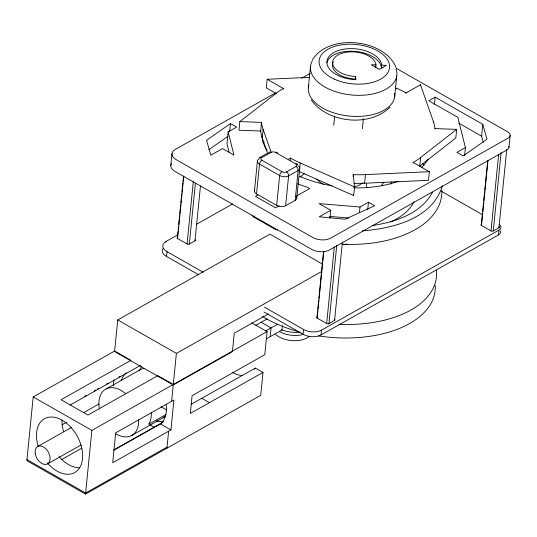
<?xml version="1.0" encoding="UTF-8"?>
<svg xmlns="http://www.w3.org/2000/svg" width="537" height="537" viewBox="0 0 537 537"><rect width="100%" height="100%" fill="white"/><g stroke="black" fill="none" stroke-linecap="round" stroke-linejoin="round"><path stroke-width="0.81" d="M366.771 187.641L366.482 183.902M257.445 160.731L254.41 191.293M173.29 384.479L157.818 375.665L87.934 415.054L61.057 399.736L130.941 360.347L114.623 351.05L33.207 396.937L26.85 460.652L85.511 494.087L260.727 395.326L263.016 372.43L255.397 368.093L191.185 404.287M85.511 494.087L91.874 430.372L267.09 331.611L251.88 322.945M322.818 264.278L269.95 234.152L117.731 319.945L114.576 351.527L173.243 384.962L232.414 351.607L234.253 333.188L268.419 313.93M113.354 385.694L113.931 379.881M170.8 165.524L171.981 153.703M165.946 242.08L166.007 241.482L177.485 235.011M198.562 274.716L166.564 256.478L167.041 251.658A12.76 7.135 5.7 0 1 166.007 241.482M178.016 231.427L177.432 237.26A1.604 0.899 5.7 0 0 177.559 238.542L187.071 243.959A1.604 0.899 5.7 0 0 189.333 244.04L194.985 240.858A1.604 0.899 5.7 0 0 195.139 239.784M178.177 229.762L178.512 226.426M178.68 224.761L179.593 215.599M179.761 213.927L180.674 204.765M180.841 203.1L181.754 193.931M181.922 192.266L182.835 183.097M183.003 181.432L183.419 177.264M177.559 238.542L183.802 176.049M187.071 243.959L193.307 181.466M166.926 448.194L168.625 431.224M171.605 401.327L176.391 353.38L321.327 271.688M189.333 244.04L195.401 183.218M170.934 429.922L173.921 400.025L115.69 432.849L112.703 462.746L170.934 429.922L160.456 423.948L113.871 450.207M194.985 240.858L200.476 185.862M228.158 131.894L233.957 155.106L222.506 148.581L210.786 155.186L206.57 140.278L230.454 123.584L236.642 127.115L228.158 131.894L226.976 143.715L229.178 152.521M229.668 131.464L230.454 123.584M276.448 93.68L266.312 87.9L267.171 79.275L283.388 88.518A87.169 48.746 5.7 0 0 275.87 93.498L239.844 121.604L238.985 130.222L260.667 131.001A87.169 48.746 5.7 0 0 262.251 137.982L267.627 153.334M260.667 131.001L261.526 122.376L239.844 121.604M277.609 229.923A6.377 3.571 5.7 0 1 274.32 228.836L254.182 217.357L254.33 215.941M296.102 196.401A6.377 3.571 5.7 0 1 295.175 200.328L285.637 205.705A6.377 3.571 5.7 0 1 276.662 205.382L256.525 193.904L259.505 164.074A6.377 3.571 5.7 0 1 258.988 158.986A3.188 2.067 60.6 0 1 261.62 157.703L271.158 152.333A3.188 1.786 5.7 0 1 275.649 152.495A3.188 1.645 -60.3 0 1 277.488 153.253M262.251 137.982L263.11 129.363A87.169 48.746 5.7 0 1 261.526 122.376M275.817 94.035L275.87 93.498M283.335 89.061L283.388 88.518M276.662 205.382L279.636 175.552A3.188 1.645 -60.3 0 1 282.012 171.726A3.188 1.786 5.7 0 0 286.503 171.887L296.041 166.51A3.188 1.786 5.7 0 0 295.78 163.966L275.649 152.495M267.09 331.611L264.781 354.715L192.092 395.688L190.326 413.403L263.016 372.43M270.192 336.665L271.064 327.899L261.177 322.26M285.637 205.705L288.617 175.874A3.188 2.067 60.6 0 0 286.503 171.887M290.255 160.214L290.47 158.059A87.169 48.746 5.7 0 0 300.223 162.959L354.514 186.957L353.655 195.575L299.364 171.585L300.223 162.959M282.442 325.623L281.999 330.007L266.627 338.672M295.175 200.328L298.149 170.498A6.377 3.571 5.7 0 0 298.424 165.94M296.773 197.851L299.693 168.752M308.359 87.699L310.467 66.595M500.216 230.876A8.035 4.497 5.7 0 1 498.464 234.931L321.045 334.934A12.76 7.135 5.7 0 1 303.09 334.289L303.573 329.47L264.466 307.184M333.759 125.215L334.672 116.052M317.609 310.983L317.025 316.817A1.604 0.899 5.7 0 0 317.159 318.099L326.664 323.516A1.604 0.899 5.7 0 0 328.926 323.603L334.578 320.414A1.604 0.899 5.7 0 0 334.739 319.34M317.776 309.319L318.689 300.156M318.857 298.485L322.428 262.66M322.596 260.989L323.516 251.826M317.159 318.099L323.811 251.444M330 218.17L330.785 210.289L319.072 203.61L359.991 207.034L368.476 202.248L374.672 205.778L345.076 219.217L319.26 216.794L330.785 210.289M321.045 334.934L321.529 330.114L498.947 230.111A8.035 4.497 5.7 0 0 499.296 224.372M326.664 323.516L334.316 246.859M328.926 323.603L336.746 245.275M375.598 66.635A21.775 12.176 5.7 0 1 375.739 67.501L375.994 64.937A21.775 12.176 5.7 0 0 353.077 51.881A21.775 12.176 5.7 0 0 332.665 63.386A21.775 12.176 5.7 0 0 355.581 76.442L355.326 79.006A21.775 12.176 5.7 0 1 333.282 61.802M334.578 320.414L342.398 242.086M353.104 176.277L353.265 174.659A87.169 48.746 5.7 0 0 365.482 174.606L429.338 171.699L428.479 180.325L364.616 183.231A87.169 48.746 5.7 0 1 353.943 183.332M362.361 128.739L363.361 118.744M359.441 212.545L359.991 207.034M364.616 183.231L365.482 174.606M383.035 67.763L381.451 67.702L381.706 65.145A27.515 15.385 5.7 0 0 352.749 48.639A27.515 15.385 5.7 0 0 326.952 63.178A27.515 15.385 5.7 0 0 355.91 79.684L355.581 76.442M367.771 209.336L368.476 202.248M394.608 97.257L396.709 76.153M396.178 89.095L396.286 88.021A87.169 48.746 5.7 0 1 406.039 92.921L420.484 84.779L433.406 121.617A87.169 48.746 5.7 0 1 434.983 128.598L434.93 129.142M405.985 93.458L406.039 92.921M420.377 85.853L420.484 84.779M413.067 163L413.121 162.456A87.169 48.746 5.7 0 0 420.646 157.482L456.665 129.377L455.806 138.002L419.78 166.101L420.646 157.482M434.433 104.259L435.145 97.17L482.783 124.316L486.999 139.224L463.116 155.925L456.927 152.394L465.411 147.615L457.839 117.321L428.774 100.755L435.145 97.17M433.299 122.691L433.406 121.617M464.626 155.495L465.411 147.615M483.381 142.419L481.602 136.143L482.783 124.316M482.454 213.35L481.374 224.184A1.604 0.899 5.7 0 0 481.501 225.466L491.013 230.883A1.604 0.899 5.7 0 0 493.275 230.97L498.927 227.782A1.604 0.899 5.7 0 0 499.081 226.708M482.622 211.685L483.535 202.523M483.703 200.851L484.616 191.689M484.783 190.024L487.697 160.858M481.501 225.466L487.992 160.476M491.013 230.883L498.665 154.226M493.275 230.97L501.088 152.642M498.927 227.782L506.747 149.454M498.464 234.931L498.947 230.111M508.969 147.286L510.15 135.465M442.407 185.735C432.574 218.821 392.534 228.581 362.381 230.856M391.721 181.976L390.647 184.191M414.02 201.771C409.281 211.256 400.152 217.646 390.708 221.902M432.52 192.266C420.894 213.921 394.742 222.19 372.04 225.627M312.406 59.876C328.711 33.099 384.512 38.771 396.091 67.508M383.861 182.177L381.351 185.822M390.07 107.078C369.805 127.383 327.671 123.188 311.245 99.889M299.975 177.129L304.284 173.686M362.938 182.828L359.099 185.211L353.89 187.178M262.848 142.654L264.07 141.775M208.806 149.716L227.91 136.358M275.528 92.935L175.19 149.487A12.76 7.135 5.7 0 0 176.223 159.67L312.756 237.482A12.76 7.135 5.7 0 0 330.711 238.119L508.13 138.123A8.035 4.497 5.7 0 0 507.478 131.713L396.36 68.38M301.68 78.194L309.936 73.542M259.868 157.522L267.017 153.488M288.664 159.08L290.47 158.059M196.831 224.11L232.622 203.932M257.988 194.998L255.505 196.401L275.548 207.819L279.146 205.799M296.746 195.877L309.654 188.601L307.191 187.198A97.815 54.693 5.7 0 1 297.632 183.788M84.765 396.246L86.222 395.427M94.23 390.909L95.687 390.09M97.143 389.271L98.6 388.452M106.608 383.935L108.058 383.116M118.979 376.961L120.436 376.142M70.199 405.019L140.66 365.301M106.339 388.801L140.694 369.436M62.03 424.814L66.387 422.357M83.812 412.53L99.063 403.931M37.536 446.596L71.629 427.378M255.834 325.274L267.084 318.931M265.721 330.906L277.71 324.153M47.706 463.807L81.067 444.998M61.245 459.759L81.631 448.267M166 414.524L148.642 424.311A26.575 17.244 60.6 0 0 151.313 412.819M131.216 435.742L165.571 416.383M113.904 449.818L163.248 422.008M167.034 447.133L85.618 493.026L26.957 459.591M267.171 79.275L309.48 77.355M342.828 244.301C368.812 245.167 396.138 241.455 418.625 227.594C431.533 219.673 442.743 206.06 441.837 190.118M375.994 64.937L371.248 64.769L379.29 69.354L386.452 65.313L381.706 65.145M434.983 128.598L456.665 129.377M329.584 216.411L348.788 218.015M323.583 184.473L319.723 182.043L316.709 179.029M458.504 122.973L481.602 136.143M413.121 162.456L429.338 171.699M441.703 191.447L482.421 214.652M261.62 157.703A3.188 1.786 5.7 0 0 261.881 160.254L282.012 171.726M167.041 251.658L203.308 272.326M263.982 311.997L303.09 334.289M117.731 319.945L176.391 353.38M201.778 398.313L209.39 402.656M161.019 406.771L166.752 410.033M149.756 424.693L154.119 427.177M33.207 396.937L91.874 430.372M422.512 163.396L424.042 165.174M263.11 129.363L270.91 151.622M353.265 174.659L354.514 186.957M353.581 194.81L353.655 195.575M242.489 375.504A30.864 20.023 60.6 0 1 232.252 372.342M255.397 368.093A30.864 20.023 60.6 0 1 254.592 369.422M38.308 446.703A30.864 20.023 60.6 0 1 57.694 418.155A30.864 20.023 60.6 0 1 82.027 461.894A30.864 20.023 60.6 0 1 47.316 462.901M140.238 369.537A30.864 20.023 60.6 0 1 141.412 366.805M79.604 467.774A30.864 20.023 60.6 0 1 59.05 456.638M163.188 421.451A30.864 20.023 60.6 0 1 156.368 420.86M63.473 431.251A30.864 20.023 60.6 0 1 61.977 420.196M121.241 380.74A30.864 20.023 60.6 0 1 126.255 372.859M166.202 404.958A30.864 20.023 60.6 0 1 160.456 423.948M396.058 68.843A43.403 24.272 5.7 0 1 351.534 94.975A43.403 24.272 5.7 0 1 312.333 60.788M394.749 93.445A43.403 24.272 5.7 0 1 349.426 116.079A43.403 24.272 5.7 0 1 308.835 85.182M326.912 62.728A27.515 15.385 5.7 0 1 355.185 51.371A27.515 15.385 5.7 0 1 381.451 67.702M428.023 159.147A85.161 47.618 5.7 0 1 421.854 167.182M398.454 181.197A85.161 47.618 5.7 0 1 353.896 187.856M331.967 185.789A85.161 47.618 5.7 0 1 299.767 176.317M267.057 150.689A85.161 47.618 5.7 0 1 262.002 136.15M171.565 163.443A12.76 7.135 5.7 0 0 175.049 171.491L311.574 249.302A12.76 7.135 5.7 0 0 329.53 249.947L506.948 149.944A8.035 4.497 5.7 0 0 508.875 146.353M256.525 193.904A6.377 3.571 5.7 0 1 254.786 189.883M261.881 160.254A3.188 1.645 -60.3 0 0 259.505 164.074L279.636 175.552A6.377 3.571 5.7 0 0 288.617 175.874L298.149 170.498A3.188 2.067 60.6 0 0 296.041 166.51M295.78 163.966A3.188 1.645 -60.3 0 1 297.646 165.174M268.554 153.381A3.188 2.067 60.6 0 1 271.158 152.333M254.182 217.357A6.377 3.571 5.7 0 1 252.142 215.122M321.529 330.114A12.76 7.135 5.7 0 1 303.573 329.47M166.564 256.478A12.76 7.135 5.7 0 1 163.08 248.436M303.21 334.417A19.748 11.042 5.7 0 1 279.71 331.678M309.413 336.182A19.748 11.042 5.7 0 1 275.575 334.289M436.447 270.413A102.084 57.083 5.7 0 1 339.129 324.288M435.218 285.429A102.084 57.083 5.7 0 1 318.461 335.914M298.572 331.698A102.084 57.083 5.7 0 1 262.512 316.454M300.519 332.235A25.581 14.304 5.7 0 1 281.294 329.752M138.627 419.37A26.575 17.244 60.6 0 1 115.408 433.48M99.426 409.06A26.575 17.244 60.6 0 1 105.601 389.197A26.575 17.244 60.6 0 1 125.732 393.769M165.537 416.397A26.575 17.244 60.6 0 1 163.073 417.249M138.539 370.805A26.575 17.244 60.6 0 1 144.5 368.348M347.318 244.16A29.3 16.385 5.7 0 1 342.21 244.416M334.175 79.067A35.368 19.775 5.7 0 0 389.446 68.253A35.368 19.775 5.7 0 0 339.364 45.175A35.368 19.775 5.7 0 0 334.175 79.067M35.22 453.241A9.995 6.484 60.6 0 0 47.296 464.028A9.995 6.484 60.6 0 0 45.343 448.335A9.995 6.484 60.6 0 0 35.22 453.241"/></g></svg>
